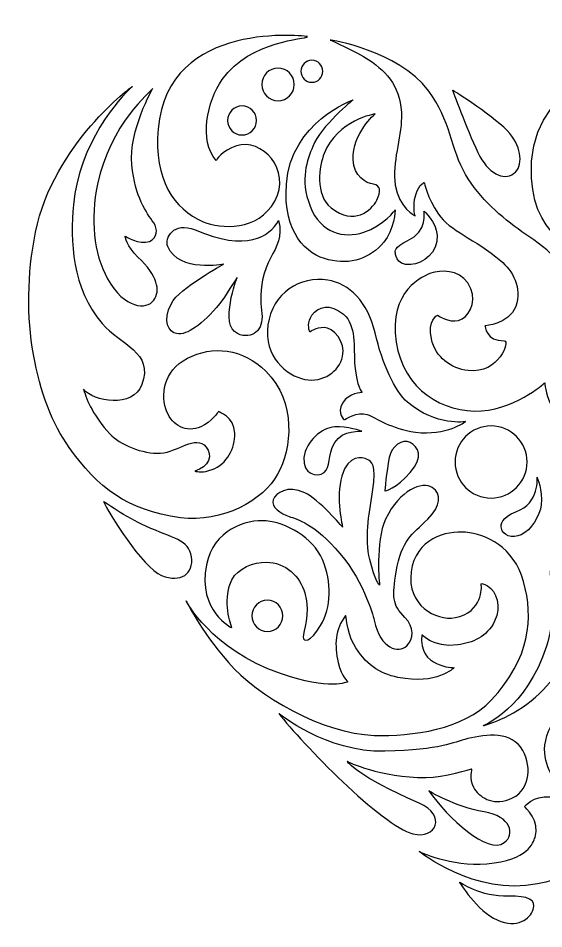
# Model space of a CAD drawing. Header units: millimetres. Extents: x -61 to 61, y -56 to 58.
# Drawn here: x -61.3 to 4.7, y -56.4 to 57.9 of the extents above; entities that cross this region are included whole.
import ezdxf

# ---------------------------------------------------------------- set-up
doc = ezdxf.new("R2010")
doc.units = ezdxf.units.MM
doc.header["$MEASUREMENT"] = 0
doc.layers.add('layer 1', color=7, linetype='Continuous')

msp = doc.modelspace()

# ---------------------------------------------------------------- linework, layer by layer
at = {"layer": 'layer 1', "color": 242}
for points, knots in [([(-25.005, 55.5819), (-25.2124, 55.1609), (-32.0656, 55.2508), (-35.7061, 50.176), (-35.7061, 50.176), (-37.6101, 47.522), (-38.6848, 42.4536), (-36.4723, 40.0256), (-36.4723, 40.0256), (-36.4723, 40.0256), (-35.798, 41.2791), (-33.9134, 41.8775), (-33.9134, 41.8775), (-30.7787, 42.8734), (-26.9245, 38.8792), (-29.1211, 34.9118), (-29.1211, 34.9118), (-31.1946, 31.1821), (-35.8896, 31.3846), (-38.0962, 32.3406), (-38.0962, 32.3406), (-41.7996, 33.9454), (-44.3111, 37.5993), (-43.7593, 43.998), (-43.7593, 43.998), (-42.5629, 57.8802), (-25.005, 55.5819), (-25.005, 55.5819)], [0, 0, 0, 0, 0.125, 0.125, 0.125, 0.125, 0.25, 0.25, 0.25, 0.25, 0.375, 0.375, 0.375, 0.375, 0.5, 0.5, 0.5, 0.5, 0.625, 0.625, 0.625, 0.625, 0.75, 0.75, 0.75, 0.75, 1, 1, 1, 1]), ([(-22.1366, 55.1405), (-22.1366, 55.1405), (-13.7522, 53.927), (-9.7806, 48.7419), (-9.7806, 48.7419), (-7.0453, 45.1709), (-6.9822, 41.3582), (-5.1472, 38.2614), (-5.1472, 38.2614), (-3.3817, 35.2827), (-0.6239, 32.8557), (1.9134, 31.0905), (1.9134, 31.0905), (4.4509, 29.3253), (8.1605, 27.3139), (8.7534, 21.382), (8.7534, 21.382), (9.1946, 16.9693), (7.4279, 16.1601), (8.6431, 12.6668), (8.6431, 12.6668), (9.526, 10.1292), (11.2907, 10.7912), (11.2907, 10.7912), (11.2907, 10.7912), (11.2907, 10.7912), (10.2035, 12.7012), (12.0635, 14.9098), (12.0635, 14.9098), (13.8287, 17.0059), (17.1864, 16.1341), (18.3147, 14.9098), (18.3147, 14.9098), (20.0431, 13.0343), (20.4548, 10.4174), (19.2339, 7.8128), (19.2339, 7.8128), (17.5792, 4.2824), (12.949, 3.6333), (10.1875, 4.8339), (10.1875, 4.8339), (5.1129, 7.0405), (4.7818, 12.1153), (4.7818, 12.1153), (4.7818, 12.1153), (4.7818, 12.1153), (0.8102, 8.4746), (-4.044, 8.5849), (-4.044, 8.5849), (-8.898, 8.6952), (-13.6107, 12.0064), (-13.9728, 18.4033), (-13.9728, 18.4033), (-14.3037, 24.2505), (-9.9869, 25.815), (-9.0083, 26.0156), (-9.0083, 26.0156), (-7.5739, 26.3097), (-5.3678, 26.1259), (-4.4849, 23.9193), (-4.4849, 23.9193), (-3.7588, 22.1045), (-4.8161, 20.2789), (-6.0296, 19.948), (-6.0296, 19.948), (-7.2433, 19.6168), (-8.6774, 20.6098), (-8.6774, 20.6098), (-8.6774, 20.6098), (-8.6774, 20.6098), (-10.0015, 19.948), (-9.4495, 17.6312), (-9.4495, 17.6312), (-8.898, 15.3143), (-7.0109, 13.9105), (-4.8161, 13.6596), (-4.8161, 13.6596), (-0.9548, 13.2182), (0.4786, 17.4471), (-0.293, 17.4104), (-0.293, 17.4104), (-2.6099, 17.3004), (-2.72, 19.2859), (-2.72, 19.2859), (-2.72, 19.2859), (-2.72, 19.2859), (0.2588, 19.3965), (1.1413, 21.7131), (1.1413, 21.7131), (2.0239, 24.0299), (0.7001, 26.2362), (-0.7342, 27.45), (-0.7342, 27.45), (-3.9853, 30.2005), (-7.1328, 31.2008), (-8.5671, 33.2969), (-8.5671, 33.2969), (-10.0015, 35.393), (-10.3321, 37.2685), (-10.3321, 37.2685), (-10.3321, 37.2685), (-10.3321, 37.2685), (-11.2699, 36.9376), (-11.5458, 35.1171), (-11.5458, 35.1171), (-11.7438, 33.8081), (-11.4905, 33.0761), (-11.4905, 33.0761), (-11.4905, 33.0761), (-11.4905, 33.0761), (-13.5316, 34.0689), (-13.9728, 36.9376), (-13.9728, 36.9376), (-14.414, 39.8058), (-13.228, 42.7641), (-13.2005, 45.432), (-13.2005, 45.432), (-13.1632, 49.0362), (-14.9281, 51.0952), (-17.2821, 52.6396), (-17.2821, 52.6396), (-18.9245, 53.7172), (-22.1366, 55.1405), (-22.1366, 55.1405)], [0, 0, 0, 0, 0.03125, 0.03125, 0.03125, 0.03125, 0.0625, 0.0625, 0.0625, 0.0625, 0.09375, 0.09375, 0.09375, 0.09375, 0.125, 0.125, 0.125, 0.125, 0.15625, 0.15625, 0.15625, 0.15625, 0.1875, 0.1875, 0.1875, 0.1875, 0.21875, 0.21875, 0.21875, 0.21875, 0.25, 0.25, 0.25, 0.25, 0.28125, 0.28125, 0.28125, 0.28125, 0.3125, 0.3125, 0.3125, 0.3125, 0.34375, 0.34375, 0.34375, 0.34375, 0.375, 0.375, 0.375, 0.375, 0.40625, 0.40625, 0.40625, 0.40625, 0.4375, 0.4375, 0.4375, 0.4375, 0.46875, 0.46875, 0.46875, 0.46875, 0.5, 0.5, 0.5, 0.5, 0.53125, 0.53125, 0.53125, 0.53125, 0.5625, 0.5625, 0.5625, 0.5625, 0.59375, 0.59375, 0.59375, 0.59375, 0.625, 0.625, 0.625, 0.625, 0.65625, 0.65625, 0.65625, 0.65625, 0.6875, 0.6875, 0.6875, 0.6875, 0.71875, 0.71875, 0.71875, 0.71875, 0.75, 0.75, 0.75, 0.75, 0.78125, 0.78125, 0.78125, 0.78125, 0.8125, 0.8125, 0.8125, 0.8125, 0.84375, 0.84375, 0.84375, 0.84375, 0.875, 0.875, 0.875, 0.875, 0.90625, 0.90625, 0.90625, 0.90625, 0.9375, 0.9375, 0.9375, 0.9375, 1, 1, 1, 1]), ([(-23.0745, 51.2242), (-23.0745, 50.4624), (-23.692, 49.8451), (-24.4535, 49.8451), (-24.4535, 49.8451), (-25.2148, 49.8451), (-25.8324, 50.4624), (-25.8324, 51.2242), (-25.8324, 51.2242), (-25.8324, 51.9857), (-25.2148, 52.6032), (-24.4535, 52.6032), (-24.4535, 52.6032), (-23.692, 52.6032), (-23.0745, 51.9857), (-23.0745, 51.2242)], [0, 0, 0, 0, 0.2, 0.2, 0.2, 0.2, 0.4, 0.4, 0.4, 0.4, 0.6, 0.6, 0.6, 0.6, 1, 1, 1, 1]), ([(-26.6599, 49.5692), (-26.6599, 48.442), (-27.5735, 47.5282), (-28.7008, 47.5282), (-28.7008, 47.5282), (-29.8281, 47.5282), (-30.7416, 48.442), (-30.7416, 49.5692), (-30.7416, 49.5692), (-30.7416, 50.6967), (-29.8281, 51.6103), (-28.7008, 51.6103), (-28.7008, 51.6103), (-27.5735, 51.6103), (-26.6599, 50.6967), (-26.6599, 49.5692)], [0, 0, 0, 0, 0.2, 0.2, 0.2, 0.2, 0.4, 0.4, 0.4, 0.4, 0.6, 0.6, 0.6, 0.6, 1, 1, 1, 1]), ([(14.6005, 52.1618), (14.6005, 52.1618), (2.4649, 49.7348), (3.1272, 37.8199), (3.1272, 37.8199), (3.5803, 29.6569), (9.9308, 28.0749), (12.0633, 28.0015), (12.0633, 28.0015), (13.6221, 27.9477), (18.2273, 28.4367), (20.2271, 32.0834), (20.2271, 32.0834), (22.1023, 35.5033), (21.0163, 38.436), (20.0063, 39.144), (20.0063, 39.144), (19.6392, 39.4012), (19.9778, 39.1229), (19.4916, 38.1511), (19.4916, 38.1511), (18.3884, 35.9447), (15.8138, 34.3998), (12.9456, 35.1724), (12.9456, 35.1724), (10.4135, 35.8541), (9.2821, 38.2479), (9.1946, 42.0124), (9.1946, 42.0124), (9.0845, 46.7561), (11.7322, 50.5068), (14.6005, 52.1618)], [0, 0, 0, 0, 0.11111111, 0.11111111, 0.11111111, 0.11111111, 0.22222222, 0.22222222, 0.22222222, 0.22222222, 0.33333333, 0.33333333, 0.33333333, 0.33333333, 0.44444444, 0.44444444, 0.44444444, 0.44444444, 0.55555556, 0.55555556, 0.55555556, 0.55555556, 0.66666667, 0.66666667, 0.66666667, 0.66666667, 0.77777778, 0.77777778, 0.77777778, 0.77777778, 1, 1, 1, 1]), ([(-46.9955, 49.3302), (-46.9955, 49.3302), (-56.8702, 42.1699), (-59.1501, 31.0273), (-59.1501, 31.0273), (-61.3314, 20.3663), (-59.0943, 9.7983), (-54.9388, 4.0245), (-54.9388, 4.0245), (-51.2747, -1.0656), (-47.731, -3.8814), (-40.9644, -4.8011), (-40.9644, -4.8011), (-35.7093, -5.5153), (-30.521, -2.5943), (-28.756, 0.6417), (-28.756, 0.6417), (-26.9908, 3.8778), (-26.3288, 9.688), (-30.2265, 13.586), (-30.2265, 13.586), (-33.0959, 16.4554), (-36.9928, 16.8223), (-40.0821, 15.204), (-40.0821, 15.204), (-43.171, 13.586), (-43.486, 10.5486), (-42.6564, 8.4746), (-42.6564, 8.4746), (-41.9947, 6.8196), (-40.2183, 5.7867), (-38.3905, 6.599), (-38.3905, 6.599), (-37.0665, 7.1873), (-36.1839, 8.5112), (-36.1839, 8.5112), (-36.1839, 8.5112), (-36.1839, 8.5112), (-34.2069, 7.8531), (-34.1246, 5.7899), (-34.1246, 5.7899), (-34.0515, 3.9512), (-35.1153, 1.9202), (-36.9928, 1.23), (-36.9928, 1.23), (-38.1269, 0.8129), (-38.7863, 0.9602), (-39.1709, 1.0381), (-39.1709, 1.0381), (-37.3286, 1.5294), (-36.8911, 3.1286), (-37.7174, 4.0677), (-37.7174, 4.0677), (-39.1085, 5.6494), (-41.2589, 3.4366), (-43.4654, 3.2895), (-43.4654, 3.2895), (-45.6715, 3.1421), (-48.6283, 4.4157), (-49.8271, 5.7164), (-49.8271, 5.7164), (-51.8286, 7.8877), (-52.6815, 9.82), (-53.1317, 11.3348), (-53.1317, 11.3348), (-51.9035, 9.7382), (-46.9152, 8.9027), (-45.8034, 11.908), (-45.8034, 11.908), (-44.2885, 16.0021), (-48.475, 16.8762), (-50.7981, 19.564), (-50.7981, 19.564), (-54.5489, 23.9034), (-54.8439, 30.0364), (-54.401, 34.4664), (-54.401, 34.4664), (-53.6287, 42.189), (-48.7607, 47.7119), (-46.9955, 49.3302)], [0, 0, 0, 0, 0.04761905, 0.04761905, 0.04761905, 0.04761905, 0.0952381, 0.0952381, 0.0952381, 0.0952381, 0.14285714, 0.14285714, 0.14285714, 0.14285714, 0.19047619, 0.19047619, 0.19047619, 0.19047619, 0.23809524, 0.23809524, 0.23809524, 0.23809524, 0.28571429, 0.28571429, 0.28571429, 0.28571429, 0.33333333, 0.33333333, 0.33333333, 0.33333333, 0.38095238, 0.38095238, 0.38095238, 0.38095238, 0.42857143, 0.42857143, 0.42857143, 0.42857143, 0.47619048, 0.47619048, 0.47619048, 0.47619048, 0.52380952, 0.52380952, 0.52380952, 0.52380952, 0.57142857, 0.57142857, 0.57142857, 0.57142857, 0.61904762, 0.61904762, 0.61904762, 0.61904762, 0.66666667, 0.66666667, 0.66666667, 0.66666667, 0.71428571, 0.71428571, 0.71428571, 0.71428571, 0.76190476, 0.76190476, 0.76190476, 0.76190476, 0.80952381, 0.80952381, 0.80952381, 0.80952381, 0.85714286, 0.85714286, 0.85714286, 0.85714286, 0.9047619, 0.9047619, 0.9047619, 0.9047619, 1, 1, 1, 1]), ([(-44.4216, 49.0728), (-44.4216, 49.0728), (-47.4755, 43.8307), (-47.052, 39.4818), (-47.052, 39.4818), (-46.6491, 35.3456), (-45.2507, 33.5452), (-44.3111, 32.1937), (-44.3111, 32.1937), (-43.7921, 31.4467), (-43.794, 30.3066), (-44.8628, 29.877), (-44.8628, 29.877), (-46.1002, 29.3796), (-47.9118, 30.5157), (-47.9118, 30.5157), (-47.9118, 30.5157), (-47.9118, 30.5157), (-47.7582, 29.2567), (-46.2969, 27.891), (-46.2969, 27.891), (-43.8061, 25.5627), (-43.4287, 23.699), (-44.3111, 22.4852), (-44.3111, 22.4852), (-45.1937, 21.272), (-47.9732, 21.3653), (-50.1022, 25.1729), (-50.1022, 25.1729), (-51.9119, 28.4097), (-52.2681, 32.6902), (-51.3712, 37.0457), (-51.3712, 37.0457), (-49.8269, 44.5477), (-44.6422, 48.7419), (-44.4216, 49.0728)], [0, 0, 0, 0, 0.1, 0.1, 0.1, 0.1, 0.2, 0.2, 0.2, 0.2, 0.3, 0.3, 0.3, 0.3, 0.4, 0.4, 0.4, 0.4, 0.5, 0.5, 0.5, 0.5, 0.6, 0.6, 0.6, 0.6, 0.7, 0.7, 0.7, 0.7, 0.8, 0.8, 0.8, 0.8, 1, 1, 1, 1]), ([(-6.8019, 48.8522), (-6.8019, 48.8522), (-1.136, 45.2857), (0.3889, 43.4283), (0.3889, 43.4283), (1.9134, 41.571), (2.1433, 39.2977), (0.8844, 38.3714), (0.8844, 38.3714), (-0.3652, 37.4522), (-2.352, 38.3714), (-3.6026, 41.0193), (-3.6026, 41.0193), (-5.057, 44.0989), (-6.8019, 48.8522), (-6.8019, 48.8522)], [0, 0, 0, 0, 0.2, 0.2, 0.2, 0.2, 0.4, 0.4, 0.4, 0.4, 0.6, 0.6, 0.6, 0.6, 1, 1, 1, 1]), ([(-31.4036, 45.0461), (-31.4036, 44.0407), (-32.2184, 43.2257), (-33.2239, 43.2257), (-33.2239, 43.2257), (-34.2293, 43.2257), (-35.0443, 44.0407), (-35.0443, 45.0461), (-35.0443, 45.0461), (-35.0443, 46.0516), (-34.2293, 46.8664), (-33.2239, 46.8664), (-33.2239, 46.8664), (-32.2184, 46.8664), (-31.4036, 46.0516), (-31.4036, 45.0461)], [0, 0, 0, 0, 0.2, 0.2, 0.2, 0.2, 0.4, 0.4, 0.4, 0.4, 0.6, 0.6, 0.6, 0.6, 1, 1, 1, 1]), ([(-19.2682, 47.6387), (-19.2682, 47.6387), (-27.1011, 44.8806), (-27.6528, 37.0477), (-27.6528, 37.0477), (-28.0874, 30.8812), (-25.1153, 28.2221), (-22.3572, 27.5601), (-22.3572, 27.5601), (-19.5993, 26.898), (-17.1168, 27.7256), (-15.4069, 29.7664), (-15.4069, 29.7664), (-14.1533, 31.2627), (-13.9728, 33.8483), (-13.9728, 33.8483), (-13.9728, 33.8483), (-13.9728, 33.8483), (-15.3965, 31.8409), (-17.9442, 31.0168), (-17.9442, 31.0168), (-20.4441, 30.2079), (-23.3501, 30.8696), (-24.6741, 34.2898), (-24.6741, 34.2898), (-25.9979, 37.7099), (-25.0298, 40.0362), (-24.343, 41.7915), (-24.343, 41.7915), (-23.3501, 44.3289), (-19.2682, 47.6387), (-19.2682, 47.6387)], [0, 0, 0, 0, 0.11111111, 0.11111111, 0.11111111, 0.11111111, 0.22222222, 0.22222222, 0.22222222, 0.22222222, 0.33333333, 0.33333333, 0.33333333, 0.33333333, 0.44444444, 0.44444444, 0.44444444, 0.44444444, 0.55555556, 0.55555556, 0.55555556, 0.55555556, 0.66666667, 0.66666667, 0.66666667, 0.66666667, 0.77777778, 0.77777778, 0.77777778, 0.77777778, 1, 1, 1, 1]), ([(-16.5103, 45.8735), (-16.5103, 45.8735), (-19.3785, 43.4465), (-19.2682, 40.1369), (-19.2682, 40.1369), (-19.1985, 38.0389), (-17.6135, 37.1582), (-16.7309, 37.0477), (-16.7309, 37.0477), (-15.8483, 36.9376), (-15.7559, 36.1292), (-16.2895, 35.0621), (-16.2895, 35.0621), (-16.9515, 33.738), (-19.1675, 31.8122), (-22.0266, 34.0689), (-22.0266, 34.0689), (-24.1224, 35.7239), (-23.511, 39.3835), (-22.9087, 40.9092), (-22.9087, 40.9092), (-21.254, 45.1012), (-16.5103, 45.8735), (-16.5103, 45.8735)], [0, 0, 0, 0, 0.14285714, 0.14285714, 0.14285714, 0.14285714, 0.28571429, 0.28571429, 0.28571429, 0.28571429, 0.42857143, 0.42857143, 0.42857143, 0.42857143, 0.57142857, 0.57142857, 0.57142857, 0.57142857, 0.71428571, 0.71428571, 0.71428571, 0.71428571, 1, 1, 1, 1]), ([(-10.3874, 33.683), (-10.3874, 33.683), (-9.7968, 31.0961), (-12.4834, 29.9322), (-12.4834, 29.9322), (-14.1381, 29.215), (-13.9728, 28.4977), (-13.9728, 28.4977), (-13.9728, 28.4977), (-13.9728, 28.4977), (-14.0278, 26.843), (-12.0422, 26.9536), (-12.0422, 26.9536), (-10.4956, 27.0393), (-8.6221, 28.4427), (-8.7324, 30.649), (-8.7324, 30.649), (-8.8176, 32.358), (-10.3874, 33.683), (-10.3874, 33.683)], [0, 0, 0, 0, 0.16666667, 0.16666667, 0.16666667, 0.16666667, 0.33333333, 0.33333333, 0.33333333, 0.33333333, 0.5, 0.5, 0.5, 0.5, 0.66666667, 0.66666667, 0.66666667, 0.66666667, 1, 1, 1, 1]), ([(-28.6285, 32.4808), (-29.7953, 30.4543), (-32.6171, 28.5532), (-39.126, 31.3111), (-39.126, 31.3111), (-41.8141, 32.4501), (-42.9895, 30.2379), (-42.5461, 29.215), (-42.5461, 29.215), (-41.1121, 25.9054), (-35.5302, 27.0071), (-35.5302, 27.0071), (-35.5302, 27.0071), (-35.5302, 27.0071), (-41.0705, 24.013), (-42.0958, 22.089), (-42.0958, 22.089), (-43.2787, 19.8679), (-42.4118, 18.4544), (-41.4429, 18.293), (-41.4429, 18.293), (-40.1191, 18.0724), (-38.18, 19.425), (-36.0323, 22.05), (-36.0323, 22.05), (-35.3947, 22.8274), (-33.9458, 25.2247), (-33.8306, 25.3537), (-33.8306, 25.3537), (-33.8306, 25.3537), (-36.1208, 19.3388), (-33.7871, 18.2948), (-33.7871, 18.2948), (-31.9384, 17.4677), (-30.4709, 18.7247), (-30.7416, 20.8306), (-30.7416, 20.8306), (-31.6478, 27.875), (-27.5845, 28.4277), (-28.6285, 32.4808)], [0, 0, 0, 0, 0.09090909, 0.09090909, 0.09090909, 0.09090909, 0.18181818, 0.18181818, 0.18181818, 0.18181818, 0.27272727, 0.27272727, 0.27272727, 0.27272727, 0.36363636, 0.36363636, 0.36363636, 0.36363636, 0.45454545, 0.45454545, 0.45454545, 0.45454545, 0.54545455, 0.54545455, 0.54545455, 0.54545455, 0.63636364, 0.63636364, 0.63636364, 0.63636364, 0.72727273, 0.72727273, 0.72727273, 0.72727273, 0.81818182, 0.81818182, 0.81818182, 0.81818182, 1, 1, 1, 1]), ([(-24.6741, 18.5136), (-24.6741, 18.5136), (-24.0121, 19.0654), (-22.9087, 19.0654), (-22.9087, 19.0654), (-21.8057, 19.0654), (-20.1508, 17.3004), (-20.5922, 15.4246), (-20.5922, 15.4246), (-21.0334, 13.5493), (-23.0192, 12.1153), (-25.3359, 12.5565), (-25.3359, 12.5565), (-27.6528, 12.9979), (-30.521, 15.4246), (-29.9696, 19.3965), (-29.9696, 19.3965), (-29.4178, 23.3679), (-25.8874, 25.5745), (-22.4677, 25.0228), (-22.4677, 25.0228), (-19.7973, 24.5919), (-17.3927, 22.2646), (-16.5103, 18.4033), (-16.5103, 18.4033), (-15.6277, 14.5423), (-14.0084, 11.0428), (-12.4281, 9.688), (-12.4281, 9.688), (-8.8243, 6.599), (-5.1472, 7.2608), (-5.1472, 7.2608), (-5.1472, 7.2608), (-5.1472, 7.2608), (-7.5742, 5.4224), (-11.4352, 5.9373), (-11.4352, 5.9373), (-14.6082, 6.3601), (-16.2895, 7.7023), (-17.5032, 8.1437), (-17.5032, 8.1437), (-18.7165, 8.5849), (-20.3714, 7.4814), (-20.3714, 7.4814), (-20.3714, 7.4814), (-20.3714, 7.4814), (-21.3643, 8.254), (-20.5922, 9.5777), (-20.5922, 9.5777), (-19.8196, 10.9015), (-18.165, 10.9015), (-18.165, 10.9015), (-18.165, 10.9015), (-18.165, 10.9015), (-18.827, 11.6739), (-19.0478, 14.2111), (-19.0478, 14.2111), (-19.2682, 16.7487), (-18.827, 19.2859), (-20.4819, 20.7201), (-20.4819, 20.7201), (-22.1366, 22.1543), (-23.6812, 21.7131), (-24.4535, 20.6098), (-24.4535, 20.6098), (-25.0365, 19.7765), (-24.8945, 18.8448), (-24.6741, 18.5136)], [0, 0, 0, 0, 0.05555556, 0.05555556, 0.05555556, 0.05555556, 0.11111111, 0.11111111, 0.11111111, 0.11111111, 0.16666667, 0.16666667, 0.16666667, 0.16666667, 0.22222222, 0.22222222, 0.22222222, 0.22222222, 0.27777778, 0.27777778, 0.27777778, 0.27777778, 0.33333333, 0.33333333, 0.33333333, 0.33333333, 0.38888889, 0.38888889, 0.38888889, 0.38888889, 0.44444444, 0.44444444, 0.44444444, 0.44444444, 0.5, 0.5, 0.5, 0.5, 0.55555556, 0.55555556, 0.55555556, 0.55555556, 0.61111111, 0.61111111, 0.61111111, 0.61111111, 0.66666667, 0.66666667, 0.66666667, 0.66666667, 0.72222222, 0.72222222, 0.72222222, 0.72222222, 0.77777778, 0.77777778, 0.77777778, 0.77777778, 0.83333333, 0.83333333, 0.83333333, 0.83333333, 0.88888889, 0.88888889, 0.88888889, 0.88888889, 1, 1, 1, 1]), ([(-18.165, 6.0475), (-18.165, 6.0475), (-20.5922, 6.2681), (-21.5851, 4.6133), (-21.5851, 4.6133), (-22.578, 2.9583), (-22.0266, 1.5242), (-22.9087, 0.8625), (-22.9087, 0.8625), (-23.7912, 0.2005), (-25.6668, 0.6417), (-25.4462, 2.7377), (-25.4462, 2.7377), (-25.2256, 4.8339), (-23.1295, 6.4887), (-21.5851, 6.599), (-21.5851, 6.599), (-20.0405, 6.7093), (-18.165, 6.0475), (-18.165, 6.0475)], [0, 0, 0, 0, 0.16666667, 0.16666667, 0.16666667, 0.16666667, 0.33333333, 0.33333333, 0.33333333, 0.33333333, 0.5, 0.5, 0.5, 0.5, 0.66666667, 0.66666667, 0.66666667, 0.66666667, 1, 1, 1, 1]), ([(2.5757, 2.1862), (2.5757, -0.3115), (0.5501, -2.3371), (-1.9477, -2.3371), (-1.9477, -2.3371), (-4.4454, -2.3371), (-6.4708, -0.3115), (-6.4708, 2.1862), (-6.4708, 2.1862), (-6.4708, 4.684), (-4.4454, 6.7093), (-1.9477, 6.7093), (-1.9477, 6.7093), (0.5501, 6.7093), (2.5757, 4.684), (2.5757, 2.1862)], [0, 0, 0, 0, 0.2, 0.2, 0.2, 0.2, 0.4, 0.4, 0.4, 0.4, 0.6, 0.6, 0.6, 0.6, 1, 1, 1, 1]), ([(-15.2968, -1.4542), (-15.2968, -1.4542), (-15.0762, 0.9726), (-14.7451, 2.7377), (-14.7451, 2.7377), (-14.4798, 4.1517), (-13.0902, 5.165), (-12.0975, 4.6133), (-12.0975, 4.6133), (-11.1044, 4.0618), (-10.3321, 2.848), (-12.0975, 0.8625), (-12.0975, 0.8625), (-13.8623, -1.1236), (-15.2968, -1.4542), (-15.2968, -1.4542)], [0, 0, 0, 0, 0.2, 0.2, 0.2, 0.2, 0.4, 0.4, 0.4, 0.4, 0.6, 0.6, 0.6, 0.6, 1, 1, 1, 1]), ([(-16.6206, -17.6718), (-16.6206, -17.6718), (-17.7238, -13.0382), (-20.9231, -9.2872), (-20.9231, -9.2872), (-24.1224, -5.5364), (-26.3288, -4.9847), (-27.3217, -4.6538), (-27.3217, -4.6538), (-28.3146, -4.3229), (-29.6384, -3.44), (-29.3075, -2.5577), (-29.3075, -2.5577), (-28.9766, -1.6751), (-27.5423, -0.6822), (-25.3359, -1.6751), (-25.3359, -1.6751), (-23.6495, -2.4341), (-20.5922, -5.9778), (-20.5922, -5.9778), (-20.5922, -5.9778), (-20.5922, -5.9778), (-21.4748, -2.3371), (-20.7025, 0.4211), (-20.7025, 0.4211), (-19.9302, 3.1789), (-18.0547, 2.848), (-17.5032, 2.5171), (-17.5032, 2.5171), (-16.9515, 2.1862), (-16.2895, 2.0759), (-16.8409, -1.5648), (-16.8409, -1.5648), (-17.3067, -4.6368), (-17.8341, -7.3013), (-17.1723, -10.0597), (-17.1723, -10.0597), (-16.5103, -12.8173), (-15.9586, -13.2588), (-15.9586, -13.2588), (-15.9586, -13.2588), (-15.9586, -13.2588), (-16.532, -7.845), (-15.1863, -4.9847), (-15.1863, -4.9847), (-13.4211, -1.2336), (-10.5529, -0.241), (-9.3392, -1.013), (-9.3392, -1.013), (-8.1256, -1.7854), (-8.2359, -3.3297), (-9.8909, -4.9847), (-9.8909, -4.9847), (-11.8767, -6.9704), (-13.2005, -7.5221), (-13.8623, -11.6041), (-13.8623, -11.6041), (-14.358, -14.6612), (-14.414, -15.6857), (-12.7593, -17.3404), (-12.7593, -17.3404), (-11.5458, -18.5544), (-11.6767, -20.0094), (-12.5387, -20.8708), (-12.5387, -20.8708), (-13.5316, -21.8638), (-15.8604, -21.3459), (-16.6206, -17.6718)], [0, 0, 0, 0, 0.05555556, 0.05555556, 0.05555556, 0.05555556, 0.11111111, 0.11111111, 0.11111111, 0.11111111, 0.16666667, 0.16666667, 0.16666667, 0.16666667, 0.22222222, 0.22222222, 0.22222222, 0.22222222, 0.27777778, 0.27777778, 0.27777778, 0.27777778, 0.33333333, 0.33333333, 0.33333333, 0.33333333, 0.38888889, 0.38888889, 0.38888889, 0.38888889, 0.44444444, 0.44444444, 0.44444444, 0.44444444, 0.5, 0.5, 0.5, 0.5, 0.55555556, 0.55555556, 0.55555556, 0.55555556, 0.61111111, 0.61111111, 0.61111111, 0.61111111, 0.66666667, 0.66666667, 0.66666667, 0.66666667, 0.72222222, 0.72222222, 0.72222222, 0.72222222, 0.77777778, 0.77777778, 0.77777778, 0.77777778, 0.83333333, 0.83333333, 0.83333333, 0.83333333, 0.88888889, 0.88888889, 0.88888889, 0.88888889, 1, 1, 1, 1]), ([(3.8263, 0.2737), (3.8263, 0.2737), (4.2112, -2.9738), (1.1785, -4.0655), (1.1785, -4.0655), (-0.6605, -4.7275), (-0.7543, -5.7066), (-0.6605, -6.1249), (-0.6605, -6.1249), (-0.4583, -7.0257), (0.6449, -7.4669), (1.8404, -6.9338), (1.8404, -6.9338), (3.1018, -6.3711), (4.1726, -4.5877), (4.3411, -3.1831), (4.3411, -3.1831), (4.5619, -1.3442), (3.8263, 0.2737), (3.8263, 0.2737)], [0, 0, 0, 0, 0.16666667, 0.16666667, 0.16666667, 0.16666667, 0.33333333, 0.33333333, 0.33333333, 0.33333333, 0.5, 0.5, 0.5, 0.5, 0.66666667, 0.66666667, 0.66666667, 0.66666667, 1, 1, 1, 1]), ([(-50.5996, -2.7782), (-50.5996, -2.7782), (-47.8476, -4.7183), (-45.304, -5.8673), (-45.304, -5.8673), (-41.8841, -7.4116), (-39.8985, -7.5221), (-39.5674, -9.7286), (-39.5674, -9.7286), (-39.256, -11.8045), (-40.8915, -13.0382), (-43.3182, -12.0452), (-43.3182, -12.0452), (-45.7455, -11.0526), (-50.0479, -4.1023), (-50.5996, -2.7782)], [0, 0, 0, 0, 0.2, 0.2, 0.2, 0.2, 0.4, 0.4, 0.4, 0.4, 0.6, 0.6, 0.6, 0.6, 1, 1, 1, 1]), ([(-34.4924, -18.6281), (-34.4924, -18.6281), (-38.8315, -16.5683), (-37.6919, -10.7212), (-37.6919, -10.7212), (-36.8353, -6.3242), (-32.7274, -4.9847), (-30.1901, -5.2052), (-30.1901, -5.2052), (-27.6528, -5.4258), (-24.343, -7.3013), (-23.1295, -10.0597), (-23.1295, -10.0597), (-21.9069, -12.8377), (-22.0266, -16.1272), (-23.3501, -18.3333), (-23.3501, -18.3333), (-24.6741, -20.54), (-25.5568, -20.4297), (-25.5568, -19.7679), (-25.5568, -19.7679), (-25.5568, -19.1058), (-24.5638, -17.0098), (-25.3359, -14.2517), (-25.3359, -14.2517), (-25.9105, -12.2), (-27.7604, -10.3904), (-30.1901, -10.3904), (-30.1901, -10.3904), (-31.7709, -10.3904), (-33.7254, -11.1138), (-34.4926, -12.5967), (-34.4926, -12.5967), (-35.5955, -14.7294), (-34.8599, -17.7452), (-34.4924, -18.6281)], [0, 0, 0, 0, 0.1, 0.1, 0.1, 0.1, 0.2, 0.2, 0.2, 0.2, 0.3, 0.3, 0.3, 0.3, 0.4, 0.4, 0.4, 0.4, 0.5, 0.5, 0.5, 0.5, 0.6, 0.6, 0.6, 0.6, 0.7, 0.7, 0.7, 0.7, 0.8, 0.8, 0.8, 0.8, 1, 1, 1, 1]), ([(-40.2292, -15.2445), (-40.2292, -15.2445), (-37.2137, -21.2757), (-28.3878, -24.3647), (-28.3878, -24.3647), (-22.196, -26.532), (-19.9302, -25.3942), (-19.9302, -25.3942), (-19.9302, -25.3942), (-19.9302, -25.3942), (-20.7025, -24.8422), (-21.1437, -22.9672), (-21.1437, -22.9672), (-21.6473, -20.8274), (-21.5483, -18.7747), (-20.2245, -17.0835), (-20.2245, -17.0835), (-20.0881, -16.9098), (-20.1257, -19.0201), (-19.1945, -20.6871), (-19.1945, -20.6871), (-17.7975, -23.1875), (-15.9586, -24.3647), (-13.6417, -24.8422), (-13.6417, -24.8422), (-8.7557, -25.8503), (-6.5813, -23.6289), (-6.5813, -23.6289), (-6.5813, -23.6289), (-6.5813, -23.6289), (-11.1041, -23.6289), (-10.6627, -19.5107), (-10.6627, -19.5107), (-10.6453, -19.3466), (-9.3392, -21.202), (-6.1401, -20.7605), (-6.1401, -20.7605), (-4.282, -20.5043), (-2.4992, -19.8045), (-1.5062, -17.7819), (-1.5062, -17.7819), (-0.6143, -15.9638), (-1.2859, -14.0313), (-2.3891, -13.3691), (-2.3891, -13.3691), (-3.492, -12.7073), (-3.1614, -13.3691), (-3.1614, -13.3691), (-3.1614, -13.3691), (-3.1614, -13.3691), (-2.9374, -16.698), (-6.4708, -17.3404), (-6.4708, -17.3404), (-8.898, -17.7819), (-12.5387, -15.7963), (-11.987, -11.6041), (-11.987, -11.6041), (-11.4352, -7.4116), (-7.5742, -6.4188), (-5.1472, -6.6396), (-5.1472, -6.6396), (-2.62, -6.869), (0.9308, -8.4308), (2.1342, -12.8173), (2.1342, -12.8173), (3.3848, -17.3772), (3.0169, -22.4157), (-1.9477, -27.7111), (-1.9477, -27.7111), (-5.3641, -31.355), (-11.8742, -32.2845), (-16.6206, -32.1239), (-16.6206, -32.1239), (-23.1295, -31.9036), (-31.2933, -27.1594), (-34.934, -22.9672), (-34.934, -22.9672), (-38.5745, -18.7747), (-40.2292, -15.2445), (-40.2292, -15.2445)], [0, 0, 0, 0, 0.04761905, 0.04761905, 0.04761905, 0.04761905, 0.0952381, 0.0952381, 0.0952381, 0.0952381, 0.14285714, 0.14285714, 0.14285714, 0.14285714, 0.19047619, 0.19047619, 0.19047619, 0.19047619, 0.23809524, 0.23809524, 0.23809524, 0.23809524, 0.28571429, 0.28571429, 0.28571429, 0.28571429, 0.33333333, 0.33333333, 0.33333333, 0.33333333, 0.38095238, 0.38095238, 0.38095238, 0.38095238, 0.42857143, 0.42857143, 0.42857143, 0.42857143, 0.47619048, 0.47619048, 0.47619048, 0.47619048, 0.52380952, 0.52380952, 0.52380952, 0.52380952, 0.57142857, 0.57142857, 0.57142857, 0.57142857, 0.61904762, 0.61904762, 0.61904762, 0.61904762, 0.66666667, 0.66666667, 0.66666667, 0.66666667, 0.71428571, 0.71428571, 0.71428571, 0.71428571, 0.76190476, 0.76190476, 0.76190476, 0.76190476, 0.80952381, 0.80952381, 0.80952381, 0.80952381, 0.85714286, 0.85714286, 0.85714286, 0.85714286, 0.9047619, 0.9047619, 0.9047619, 0.9047619, 1, 1, 1, 1]), ([(-2.9406, -30.9104), (-2.9406, -30.9104), (2.54, -28.748), (5.0026, -20.9264), (5.0026, -20.9264), (5.9403, -17.9474), (5.7877, -15.1947), (5.5541, -13.0932), (5.5541, -13.0932), (5.1129, -9.1216), (6.8229, -7.798), (8.3673, -7.4116), (8.3673, -7.4116), (9.2646, -7.1876), (12.461, -6.8629), (12.6147, -10.5559), (12.6147, -10.5559), (12.6698, -11.8799), (11.9459, -13.0834), (10.8495, -13.2588), (10.8495, -13.2588), (9.4704, -13.4796), (8.6431, -12.4867), (8.6431, -12.4867), (8.6431, -12.4867), (8.6431, -12.4867), (8.5328, -14.4723), (8.202, -16.0169), (8.202, -16.0169), (7.8708, -17.5615), (7.3746, -18.4443), (7.3746, -18.4443), (7.3746, -18.4443), (7.3746, -18.4443), (9.0293, -16.348), (10.7392, -16.5131), (10.7392, -16.5131), (12.4494, -16.6786), (13.3868, -17.7819), (13.2215, -19.3264), (13.2215, -19.3264), (13.0561, -20.8708), (11.8449, -21.3951), (10.8495, -21.3123), (10.8495, -21.3123), (9.526, -21.202), (9.1946, -19.8779), (9.1946, -19.8779), (9.1946, -19.8779), (9.1946, -19.8779), (9.0845, -20.2641), (7.8158, -22.1947), (7.8158, -22.1947), (7.2594, -23.0411), (6.4365, -24.7322), (3.6236, -27.3249), (3.6236, -27.3249), (0.8124, -29.9153), (-2.9406, -30.9104), (-2.9406, -30.9104)], [0, 0, 0, 0, 0.0625, 0.0625, 0.0625, 0.0625, 0.125, 0.125, 0.125, 0.125, 0.1875, 0.1875, 0.1875, 0.1875, 0.25, 0.25, 0.25, 0.25, 0.3125, 0.3125, 0.3125, 0.3125, 0.375, 0.375, 0.375, 0.375, 0.4375, 0.4375, 0.4375, 0.4375, 0.5, 0.5, 0.5, 0.5, 0.5625, 0.5625, 0.5625, 0.5625, 0.625, 0.625, 0.625, 0.625, 0.6875, 0.6875, 0.6875, 0.6875, 0.75, 0.75, 0.75, 0.75, 0.8125, 0.8125, 0.8125, 0.8125, 0.875, 0.875, 0.875, 0.875, 1, 1, 1, 1]), ([(-28.0935, -17.1196), (-28.0935, -18.1962), (-28.9663, -19.069), (-30.0425, -19.069), (-30.0425, -19.069), (-31.1186, -19.069), (-31.9915, -18.1962), (-31.9915, -17.1196), (-31.9915, -17.1196), (-31.9915, -16.0434), (-31.1186, -15.1706), (-30.0425, -15.1706), (-30.0425, -15.1706), (-28.9663, -15.1706), (-28.0935, -16.0434), (-28.0935, -17.1196)], [0, 0, 0, 0, 0.2, 0.2, 0.2, 0.2, 0.4, 0.4, 0.4, 0.4, 0.6, 0.6, 0.6, 0.6, 1, 1, 1, 1]), ([(-10.9943, -46.6861), (-10.9943, -46.6861), (-4.044, -52.3126), (3.8992, -50.7682), (3.8992, -50.7682), (9.315, -49.7149), (16.3965, -44.699), (19.0133, -37.1985), (19.0133, -37.1985), (20.6682, -32.455), (17.7996, -26.8282), (11.953, -27.0493), (11.953, -27.0493), (6.6613, -27.2483), (4.5612, -31.9036), (4.7818, -34.3301), (4.7818, -34.3301), (4.9999, -36.7295), (6.4365, -39.0742), (9.3051, -39.1842), (9.3051, -39.1842), (11.5211, -39.2698), (12.8353, -37.75), (12.8353, -36.2058), (12.8353, -36.2058), (12.8353, -33.9992), (10.6289, -33.1168), (10.6289, -33.1168), (10.6289, -33.1168), (10.6289, -33.1168), (10.7414, -31.9748), (13.2767, -32.1239), (13.2767, -32.1239), (15.152, -32.2339), (16.6966, -34.3301), (15.9244, -37.971), (15.9244, -37.971), (14.7973, -43.2851), (7.3326, -46.9954), (8.312, -45.3628), (8.312, -45.3628), (8.9742, -44.2593), (9.0845, -40.1772), (5.4436, -39.8463), (5.4436, -39.8463), (3.3588, -39.6569), (2.2445, -41.06), (2.2445, -41.06), (2.2445, -41.06), (2.2445, -41.06), (4.3404, -42.9353), (3.5686, -44.9214), (3.5686, -44.9214), (3.2999, -45.6109), (2.7963, -47.7892), (-2.4992, -48.2307), (-2.4992, -48.2307), (-7.0083, -48.6068), (-10.9943, -46.6861), (-10.9943, -46.6861)], [0, 0, 0, 0, 0.0625, 0.0625, 0.0625, 0.0625, 0.125, 0.125, 0.125, 0.125, 0.1875, 0.1875, 0.1875, 0.1875, 0.25, 0.25, 0.25, 0.25, 0.3125, 0.3125, 0.3125, 0.3125, 0.375, 0.375, 0.375, 0.375, 0.4375, 0.4375, 0.4375, 0.4375, 0.5, 0.5, 0.5, 0.5, 0.5625, 0.5625, 0.5625, 0.5625, 0.625, 0.625, 0.625, 0.625, 0.6875, 0.6875, 0.6875, 0.6875, 0.75, 0.75, 0.75, 0.75, 0.8125, 0.8125, 0.8125, 0.8125, 0.875, 0.875, 0.875, 0.875, 1, 1, 1, 1]), ([(-28.6087, -29.3658), (-28.6087, -29.3658), (-22.6645, -34.2959), (-15.2968, -34.1097), (-15.2968, -34.1097), (-8.0151, -33.9255), (-6.9166, -33.0198), (-4.8524, -32.5285), (-4.8524, -32.5285), (-2.535, -31.9768), (0.7001, -31.5722), (2.0239, -33.9992), (2.0239, -33.9992), (3.2608, -36.2662), (2.8837, -39.2233), (0.2958, -40.1772), (0.2958, -40.1772), (-1.8003, -40.9495), (-3.492, -39.8463), (-4.154, -38.6328), (-4.154, -38.6328), (-4.7256, -37.5851), (-4.3746, -36.3161), (-4.3746, -36.3161), (-4.3746, -36.3161), (-4.3746, -36.3161), (-7.905, -37.4053), (-10.1115, -37.4193), (-10.1115, -37.4193), (-15.8844, -37.4559), (-20.0034, -35.3967), (-20.0034, -35.3967), (-20.0034, -35.3967), (-20.0034, -35.3967), (-18.8263, -37.235), (-10.9943, -40.6186), (-10.9943, -40.6186), (-7.4565, -42.1467), (-8.8594, -45.2272), (-11.7664, -44.4799), (-11.7664, -44.4799), (-15.6277, -43.487), (-25.7402, -33.1168), (-28.6087, -29.3658)], [0, 0, 0, 0, 0.08333333, 0.08333333, 0.08333333, 0.08333333, 0.16666667, 0.16666667, 0.16666667, 0.16666667, 0.25, 0.25, 0.25, 0.25, 0.33333333, 0.33333333, 0.33333333, 0.33333333, 0.41666667, 0.41666667, 0.41666667, 0.41666667, 0.5, 0.5, 0.5, 0.5, 0.58333333, 0.58333333, 0.58333333, 0.58333333, 0.66666667, 0.66666667, 0.66666667, 0.66666667, 0.75, 0.75, 0.75, 0.75, 0.83333333, 0.83333333, 0.83333333, 0.83333333, 1, 1, 1, 1]), ([(-9.7806, -39.0742), (-9.7806, -39.0742), (-6.5044, -41.1293), (-2.8303, -41.7218), (-2.8303, -41.7218), (0.5896, -42.2733), (1.0942, -44.5607), (-0.293, -45.5831), (-0.293, -45.5831), (-2.3891, -47.1275), (-7.3534, -42.4939), (-9.7806, -39.0742)], [0, 0, 0, 0, 0.25, 0.25, 0.25, 0.25, 0.5, 0.5, 0.5, 0.5, 1, 1, 1, 1]), ([(-5.9193, -50.5474), (-5.9193, -50.5474), (-3.2717, -52.4231), (0.2588, -52.3126), (0.2588, -52.3126), (2.6872, -52.2367), (3.7889, -52.7538), (3.3477, -53.9678), (3.3477, -53.9678), (2.9063, -55.181), (1.3619, -56.3945), (-1.1756, -55.2915), (-1.1756, -55.2915), (-3.7128, -54.1881), (-5.9193, -50.5474), (-5.9193, -50.5474)], [0, 0, 0, 0, 0.2, 0.2, 0.2, 0.2, 0.4, 0.4, 0.4, 0.4, 0.6, 0.6, 0.6, 0.6, 1, 1, 1, 1])]:
    msp.add_open_spline(points, degree=3, knots=knots, dxfattribs=at)

doc.saveas('drawing.dxf')
